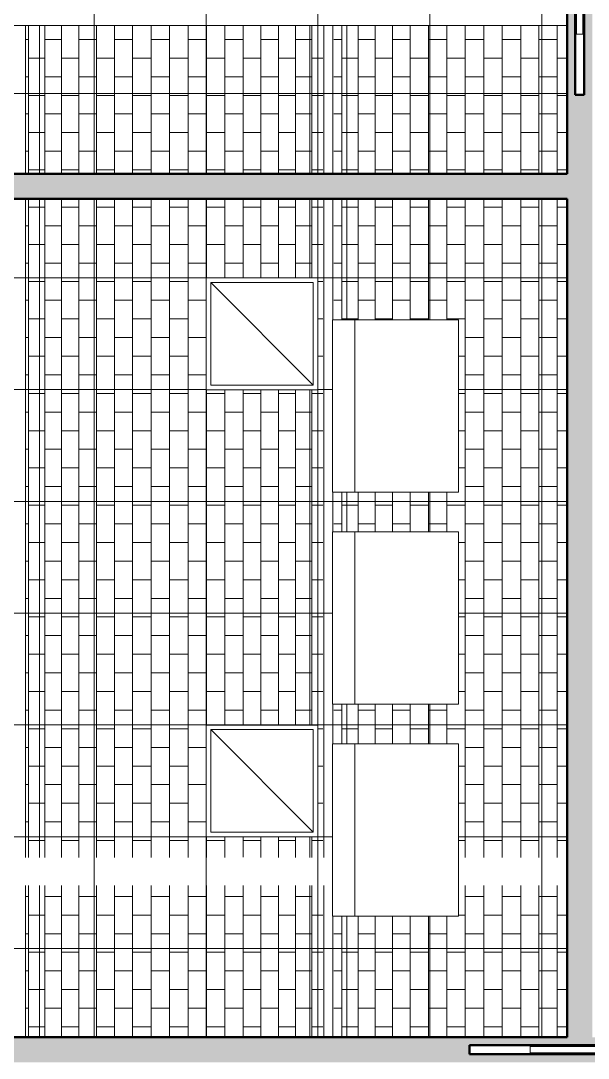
# Model space of a CAD drawing. Header units: inches. Extents: x -956 to 966, y -1111 to 895.
# Drawn here: x 432.1 to 553.9, y 42.9 to 265.6 of the extents above; entities that cross this region are included whole.
import ezdxf

# ---------------------------------------------------------------- set-up
doc = ezdxf.new("R2010")
doc.units = ezdxf.units.IN
doc.header["$MEASUREMENT"] = 0
for name, color, linetype, lineweight in [('A-CLNG', 13, 'Continuous', 13), ('A-CLNG-PATT', 13, 'Continuous', 13), ('A-DOOR', 31, 'Continuous', 13), ('A-DOOR-FRAM', 31, 'Continuous', 20), ('A-WALL-PATT', 111, 'Continuous', 13), ('E-LITE-EQPM', 33, 'Continuous', 9), ('I-WALL', 2, 'Continuous', 13), ('Q-SPCQ', 91, 'Continuous', 13)]:
    doc.layers.add(name, color=color, linetype=linetype, lineweight=lineweight)

# ---------------------------------------------------------------- blocks, each defined once
blk = doc.blocks.new('Single-Pocket - 36_ x96_-4614897-7TH FLOOR TELECOM OVERHEAD ROUTING PLAN')
at = {"layer": 'A-DOOR', "color": 53, "lineweight": 20}
for p, q in [((-42, 0.69), (-42, -0.69)), ((-6, 0.69), (-42, 0.69)), ((-6, -0.69), (-6, 0.69)), ((-42, -0.69), (-6, -0.69))]:
    blk.add_line(p, q, dxfattribs=at)
at = {"layer": 'A-DOOR-FRAM', "color": 53}
for p, q in [((-18.04, 0.96), (-18.04, 2.69)), ((-18.04, 2.69), (-17.25, 2.69)), ((-17.25, 2.69), (-17.25, 0.96)), ((18, -2.69), (18, 2.69)), ((18, 2.69), (18.75, 2.69)), ((18.75, 2.69), (18.75, -2.69)), ((-17.25, 0.96), (-18.04, 0.96)), ((-18, -2.69), (-18, -0.96)), ((-18, -0.96), (-17.25, -0.96)), ((-17.25, -0.96), (-17.25, -2.69)), ((-17.25, -2.69), (-18, -2.69)), ((18.75, -2.69), (18, -2.69))]:
    blk.add_line(p, q, dxfattribs=at)
blk = doc.blocks.new('Single-Pocket - 40_ x 96_-4614891-7TH FLOOR TELECOM OVERHEAD ROUTING PLAN')
at = {"layer": 'A-DOOR', "color": 53, "lineweight": 20}
for p, q in [((-48, 0.69), (-48, -0.69)), ((-8, 0.69), (-48, 0.69)), ((-8, -0.69), (-8, 0.69)), ((-48, -0.69), (-8, -0.69))]:
    blk.add_line(p, q, dxfattribs=at)
at = {"layer": 'A-DOOR-FRAM', "color": 53}
for p, q in [((-20.04, 0.96), (-20.04, 2.69)), ((-20.04, 2.69), (-19.25, 2.69)), ((-19.25, 2.69), (-19.25, 0.96)), ((20, -2.69), (20, 2.69)), ((20, 2.69), (20.75, 2.69)), ((20.75, 2.69), (20.75, -2.69)), ((-19.25, 0.96), (-20.04, 0.96)), ((-20, -2.69), (-20, -0.96)), ((-20, -0.96), (-19.25, -0.96)), ((-19.25, -0.96), (-19.25, -2.69)), ((-19.25, -2.69), (-20, -2.69)), ((20.75, -2.69), (20, -2.69))]:
    blk.add_line(p, q, dxfattribs=at)
blk = doc.blocks.new('Troffer Light - Prismatic - 2_x2__4 Lamp_ - 120V-4726274-7TH FLOOR TELECOM OVERHEAD ROUTING PLAN')
at = {"layer": 'E-LITE-EQPM', "color": 10}
for p, q in [((-12.74, -14.34), (-12.74, 9.66)), ((-12.74, 9.66), (11.26, 9.66)), ((11.26, 9.66), (11.26, -14.34)), ((11.26, -14.34), (-12.74, -14.34))]:
    blk.add_line(p, q, dxfattribs=at)
at = {"layer": 'E-LITE-EQPM', "color": 9}
for p, q in [((-12.74, -14.34), (-12.74, 9.66)), ((-12.74, 9.66), (11.26, 9.66)), ((11.26, 9.66), (11.26, -14.34)), ((10.26, 8.66), (-11.74, 8.66)), ((-11.74, 8.66), (-11.74, -13.34)), ((-11.74, 8.66), (10.26, -13.34)), ((-11.74, -13.34), (-11.74, 8.66)), ((-11.74, 8.66), (10.26, 8.66)), ((10.26, -13.34), (10.26, 8.66)), ((10.26, 8.66), (10.26, -13.34)), ((-11.74, -13.34), (10.26, -13.34)), ((10.26, -13.34), (-11.74, -13.34)), ((11.26, -14.34), (-12.74, -14.34))]:
    blk.add_line(p, q, dxfattribs=at)
blk = doc.blocks.new('FP_1_71-7TH FLOOR TELECOM OVERHEAD ROUTING PLAN')
at = {"layer": 'A-CLNG-PATT', "color": 50}
for p, q in [((445.8, 232.76), (445.8, 264.63)), ((449.28, 232.76), (449.28, 264.63)), ((452.88, 232.76), (452.88, 264.63)), ((456.58, 232.76), (456.58, 264.63)), ((460.37, 232.76), (460.37, 264.63)), ((464.23, 232.76), (464.23, 264.63)), ((468.15, 232.76), (468.15, 264.63)), ((472.1, 232.76), (472.1, 264.63)), ((476.07, 232.76), (476.07, 264.63)), ((480.05, 232.76), (480.05, 264.63)), ((484.02, 232.76), (484.02, 264.63)), ((487.96, 232.76), (487.96, 264.63)), ((491.85, 232.76), (491.85, 264.63)), ((495.68, 232.76), (495.68, 264.63)), ((499.43, 232.76), (499.43, 264.63)), ((503.09, 232.76), (503.09, 264.63)), ((506.64, 232.76), (506.64, 264.63)), ((445.3, 261.61), (445.8, 261.61)), ((449.28, 261.61), (452.88, 261.61)), ((456.58, 261.61), (460.37, 261.61)), ((464.23, 261.61), (468.15, 261.61)), ((472.1, 261.61), (476.07, 261.61)), ((480.05, 261.61), (484.02, 261.61)), ((487.96, 261.61), (491.85, 261.61)), ((495.68, 261.61), (499.43, 261.61)), ((503.09, 261.61), (506.15, 261.61)), ((506.15, 261.61), (506.64, 261.61)), ((445.8, 257.61), (448.15, 257.61)), ((448.15, 257.61), (449.28, 257.61)), ((452.88, 257.61), (456.58, 257.61)), ((460.37, 257.61), (464.23, 257.61)), ((468.15, 257.61), (472.1, 257.61)), ((476.07, 257.61), (480.05, 257.61)), ((484.02, 257.61), (487.96, 257.61)), ((491.85, 257.61), (495.68, 257.61)), ((499.43, 257.61), (503.09, 257.61)), ((506.64, 257.61), (508.99, 257.61)), ((445.3, 253.61), (445.8, 253.61)), ((449.28, 253.61), (452.88, 253.61)), ((456.58, 253.61), (460.37, 253.61)), ((464.23, 253.61), (468.15, 253.61)), ((472.1, 253.61), (476.07, 253.61)), ((480.05, 253.61), (484.02, 253.61)), ((487.96, 253.61), (491.85, 253.61)), ((495.68, 253.61), (499.43, 253.61)), ((503.09, 253.61), (506.15, 253.61)), ((506.15, 253.61), (506.64, 253.61)), ((445.8, 249.61), (448.15, 249.61)), ((448.15, 249.61), (449.28, 249.61)), ((452.88, 249.61), (456.58, 249.61)), ((460.37, 249.61), (464.23, 249.61)), ((468.15, 249.61), (472.1, 249.61)), ((476.07, 249.61), (480.05, 249.61)), ((484.02, 249.61), (487.96, 249.61)), ((491.85, 249.61), (495.68, 249.61)), ((499.43, 249.61), (503.09, 249.61)), ((506.64, 249.61), (508.99, 249.61)), ((445.3, 245.61), (445.8, 245.61)), ((449.28, 245.61), (452.88, 245.61)), ((456.58, 245.61), (460.37, 245.61)), ((464.23, 245.61), (468.15, 245.61)), ((472.1, 245.61), (476.07, 245.61)), ((480.05, 245.61), (484.02, 245.61)), ((487.96, 245.61), (491.85, 245.61)), ((495.68, 245.61), (499.43, 245.61)), ((503.09, 245.61), (506.15, 245.61)), ((506.15, 245.61), (506.64, 245.61)), ((445.8, 241.61), (448.15, 241.61)), ((448.15, 241.61), (449.28, 241.61)), ((452.88, 241.61), (456.58, 241.61)), ((460.37, 241.61), (464.23, 241.61)), ((468.15, 241.61), (472.1, 241.61)), ((476.07, 241.61), (480.05, 241.61)), ((484.02, 241.61), (487.96, 241.61)), ((491.85, 241.61), (495.68, 241.61)), ((499.43, 241.61), (503.09, 241.61)), ((506.64, 241.61), (508.99, 241.61)), ((445.3, 237.61), (445.8, 237.61)), ((449.28, 237.61), (452.88, 237.61)), ((456.58, 237.61), (460.37, 237.61)), ((464.23, 237.61), (468.15, 237.61)), ((472.1, 237.61), (476.07, 237.61)), ((480.05, 237.61), (484.02, 237.61)), ((487.96, 237.61), (491.85, 237.61)), ((495.68, 237.61), (499.43, 237.61)), ((503.09, 237.61), (506.15, 237.61)), ((506.15, 237.61), (506.64, 237.61)), ((445.8, 233.61), (448.15, 233.61)), ((448.15, 233.61), (449.28, 233.61)), ((452.88, 233.61), (456.58, 233.61)), ((460.37, 233.61), (464.23, 233.61)), ((468.15, 233.61), (472.1, 233.61)), ((476.07, 233.61), (480.05, 233.61)), ((484.02, 233.61), (487.96, 233.61)), ((491.85, 233.61), (495.68, 233.61)), ((499.43, 233.61), (503.09, 233.61)), ((506.64, 233.61), (508.99, 233.61)), ((445.8, 85.99), (445.8, 227.38)), ((449.28, 85.99), (449.28, 227.38)), ((452.88, 85.99), (452.88, 227.38)), ((456.58, 85.99), (456.58, 227.38)), ((460.37, 85.99), (460.37, 227.38)), ((464.23, 85.99), (464.23, 227.38)), ((468.15, 85.99), (468.15, 227.38)), ((472.1, 85.99), (472.1, 227.38)), ((476.07, 85.99), (476.07, 227.38)), ((480.05, 85.99), (480.05, 227.38)), ((484.02, 210.44), (484.02, 227.38)), ((487.96, 210.42), (487.96, 227.38)), ((491.85, 210.42), (491.85, 227.38)), ((495.68, 210.42), (495.68, 227.38)), ((499.43, 210.42), (499.43, 227.38)), ((503.09, 210.42), (503.09, 227.38)), ((506.64, 210.42), (506.64, 227.38)), ((445.8, 225.61), (448.15, 225.61)), ((448.15, 225.61), (449.28, 225.61)), ((452.88, 225.61), (456.58, 225.61)), ((460.37, 225.61), (464.23, 225.61)), ((468.15, 225.61), (472.1, 225.61)), ((476.07, 225.61), (480.05, 225.61)), ((484.02, 225.61), (487.96, 225.61)), ((491.85, 225.61), (495.68, 225.61)), ((499.43, 225.61), (503.09, 225.61)), ((506.64, 225.61), (508.99, 225.61)), ((445.3, 221.61), (445.8, 221.61)), ((449.28, 221.61), (452.88, 221.61)), ((456.58, 221.61), (460.37, 221.61)), ((464.23, 221.61), (468.15, 221.61)), ((472.1, 221.61), (476.07, 221.61)), ((480.05, 221.61), (484.02, 221.61)), ((487.96, 221.61), (491.85, 221.61)), ((495.68, 221.61), (499.43, 221.61)), ((503.09, 221.61), (506.15, 221.61)), ((506.15, 221.61), (506.64, 221.61)), ((445.8, 217.61), (448.15, 217.61)), ((448.15, 217.61), (449.28, 217.61)), ((452.88, 217.61), (456.58, 217.61)), ((460.37, 217.61), (464.23, 217.61)), ((468.15, 217.61), (472.1, 217.61)), ((476.07, 217.61), (480.05, 217.61)), ((484.02, 217.61), (487.96, 217.61)), ((491.85, 217.61), (495.68, 217.61)), ((499.43, 217.61), (503.09, 217.61)), ((506.64, 217.61), (508.99, 217.61)), ((445.3, 213.61), (445.8, 213.61)), ((449.28, 213.61), (452.88, 213.61)), ((456.58, 213.61), (460.37, 213.61)), ((464.23, 213.61), (468.15, 213.61)), ((472.1, 213.61), (476.07, 213.61)), ((480.05, 213.61), (484.02, 213.61)), ((487.96, 213.61), (491.85, 213.61)), ((495.68, 213.61), (499.43, 213.61)), ((503.09, 213.61), (506.15, 213.61)), ((506.15, 213.61), (506.64, 213.61)), ((445.8, 209.61), (448.15, 209.61)), ((448.15, 209.61), (449.28, 209.61)), ((452.88, 209.61), (456.58, 209.61)), ((460.37, 209.61), (464.23, 209.61)), ((468.15, 209.61), (472.1, 209.61)), ((476.07, 209.61), (480.05, 209.61)), ((507.91, 209.61), (508.99, 209.61)), ((445.3, 205.61), (445.8, 205.61)), ((449.28, 205.61), (452.88, 205.61)), ((456.58, 205.61), (460.37, 205.61)), ((464.23, 205.61), (468.15, 205.61)), ((472.1, 205.61), (476.07, 205.61)), ((480.05, 205.61), (483.91, 205.61)), ((445.8, 201.61), (448.15, 201.61)), ((448.15, 201.61), (449.28, 201.61)), ((452.88, 201.61), (456.58, 201.61)), ((460.37, 201.61), (464.23, 201.61)), ((468.15, 201.61), (472.1, 201.61)), ((476.07, 201.61), (480.05, 201.61)), ((507.91, 201.61), (508.99, 201.61)), ((445.3, 197.61), (445.8, 197.61)), ((449.28, 197.61), (452.88, 197.61)), ((456.58, 197.61), (460.37, 197.61)), ((464.23, 197.61), (468.15, 197.61)), ((472.1, 197.61), (476.07, 197.61)), ((480.05, 197.61), (483.91, 197.61)), ((445.8, 193.61), (448.15, 193.61)), ((448.15, 193.61), (449.28, 193.61)), ((452.88, 193.61), (456.58, 193.61)), ((460.37, 193.61), (464.23, 193.61)), ((468.15, 193.61), (472.1, 193.61)), ((476.07, 193.61), (480.05, 193.61)), ((507.91, 193.61), (508.99, 193.61)), ((445.3, 189.61), (445.8, 189.61)), ((449.28, 189.61), (452.88, 189.61)), ((456.58, 189.61), (460.37, 189.61)), ((464.23, 189.61), (468.15, 189.61)), ((472.1, 189.61), (476.07, 189.61)), ((480.05, 189.61), (483.91, 189.61)), ((445.8, 185.61), (448.15, 185.61)), ((448.15, 185.61), (449.28, 185.61)), ((452.88, 185.61), (456.58, 185.61)), ((460.37, 185.61), (464.23, 185.61)), ((468.15, 185.61), (472.1, 185.61)), ((476.07, 185.61), (480.05, 185.61)), ((484.02, 114.42), (484.02, 186.42)), ((484.02, 185.61), (487.96, 185.61)), ((487.96, 114.42), (487.96, 186.42)), ((491.85, 114.42), (491.85, 186.42)), ((491.85, 185.61), (495.68, 185.61)), ((495.68, 114.42), (495.68, 186.42)), ((499.43, 114.42), (499.43, 186.42)), ((499.43, 185.61), (503.09, 185.61)), ((503.09, 114.42), (503.09, 186.42)), ((506.64, 114.42), (506.64, 186.42)), ((506.64, 185.61), (508.99, 185.61)), ((445.3, 181.61), (445.8, 181.61)), ((449.28, 181.61), (452.88, 181.61)), ((456.58, 181.61), (460.37, 181.61)), ((464.23, 181.61), (468.15, 181.61)), ((472.1, 181.61), (476.07, 181.61)), ((480.05, 181.61), (484.02, 181.61)), ((487.96, 181.61), (491.85, 181.61)), ((495.68, 181.61), (499.43, 181.61)), ((503.09, 181.61), (506.15, 181.61)), ((506.15, 181.61), (506.64, 181.61)), ((445.8, 177.61), (448.15, 177.61)), ((448.15, 177.61), (449.28, 177.61)), ((452.88, 177.61), (456.58, 177.61)), ((460.37, 177.61), (464.23, 177.61)), ((468.15, 177.61), (472.1, 177.61)), ((476.07, 177.61), (480.05, 177.61)), ((484.02, 177.61), (487.96, 177.61)), ((491.85, 177.61), (495.68, 177.61)), ((499.43, 177.61), (503.09, 177.61)), ((506.64, 177.61), (508.99, 177.61)), ((445.3, 173.61), (445.8, 173.61)), ((449.28, 173.61), (452.88, 173.61)), ((456.58, 173.61), (460.37, 173.61)), ((464.23, 173.61), (468.15, 173.61)), ((472.1, 173.61), (476.07, 173.61)), ((480.05, 173.61), (484.02, 173.61)), ((487.96, 173.61), (491.85, 173.61)), ((495.68, 173.61), (499.43, 173.61)), ((503.09, 173.61), (506.15, 173.61)), ((506.15, 173.61), (506.64, 173.61)), ((445.8, 169.61), (448.15, 169.61)), ((448.15, 169.61), (449.28, 169.61)), ((452.88, 169.61), (456.58, 169.61)), ((460.37, 169.61), (464.23, 169.61)), ((468.15, 169.61), (472.1, 169.61)), ((476.07, 169.61), (480.05, 169.61)), ((484.02, 169.61), (487.96, 169.61)), ((491.85, 169.61), (495.68, 169.61)), ((499.43, 169.61), (503.09, 169.61)), ((506.64, 169.61), (508.99, 169.61)), ((445.3, 165.61), (445.8, 165.61)), ((449.28, 165.61), (452.88, 165.61)), ((456.58, 165.61), (460.37, 165.61)), ((464.23, 165.61), (468.15, 165.61)), ((472.1, 165.61), (476.07, 165.61)), ((480.05, 165.61), (484.02, 165.61)), ((487.96, 165.61), (491.85, 165.61)), ((495.68, 165.61), (499.43, 165.61)), ((503.09, 165.61), (506.15, 165.61)), ((506.15, 165.61), (506.64, 165.61)), ((445.8, 161.61), (448.15, 161.61)), ((448.15, 161.61), (449.28, 161.61)), ((452.88, 161.61), (456.58, 161.61)), ((460.37, 161.61), (464.23, 161.61)), ((468.15, 161.61), (472.1, 161.61)), ((476.07, 161.61), (480.05, 161.61)), ((484.02, 161.61), (487.96, 161.61)), ((491.85, 161.61), (495.68, 161.61)), ((499.43, 161.61), (503.09, 161.61)), ((506.64, 161.61), (508.99, 161.61)), ((445.3, 157.61), (445.8, 157.61)), ((449.28, 157.61), (452.88, 157.61)), ((456.58, 157.61), (460.37, 157.61)), ((464.23, 157.61), (468.15, 157.61)), ((472.1, 157.61), (476.07, 157.61)), ((480.05, 157.61), (484.02, 157.61)), ((487.96, 157.61), (491.85, 157.61)), ((495.68, 157.61), (499.43, 157.61)), ((503.09, 157.61), (506.15, 157.61)), ((506.15, 157.61), (506.64, 157.61)), ((445.8, 153.61), (448.15, 153.61)), ((448.15, 153.61), (449.28, 153.61)), ((452.88, 153.61), (456.58, 153.61)), ((460.37, 153.61), (464.23, 153.61)), ((468.15, 153.61), (472.1, 153.61)), ((476.07, 153.61), (480.05, 153.61)), ((484.02, 153.61), (487.96, 153.61)), ((491.85, 153.61), (495.68, 153.61)), ((499.43, 153.61), (503.09, 153.61)), ((506.64, 153.61), (508.99, 153.61)), ((445.3, 149.61), (445.8, 149.61)), ((449.28, 149.61), (452.88, 149.61)), ((456.58, 149.61), (460.37, 149.61)), ((464.23, 149.61), (468.15, 149.61)), ((472.1, 149.61), (476.07, 149.61)), ((480.05, 149.61), (484.02, 149.61)), ((487.96, 149.61), (491.85, 149.61)), ((495.68, 149.61), (499.43, 149.61)), ((503.09, 149.61), (506.15, 149.61)), ((506.15, 149.61), (506.64, 149.61)), ((445.8, 145.61), (448.15, 145.61)), ((448.15, 145.61), (449.28, 145.61)), ((452.88, 145.61), (456.58, 145.61)), ((460.37, 145.61), (464.23, 145.61)), ((468.15, 145.61), (472.1, 145.61)), ((476.07, 145.61), (480.05, 145.61)), ((484.02, 145.61), (487.96, 145.61)), ((491.85, 145.61), (495.68, 145.61)), ((499.43, 145.61), (503.09, 145.61)), ((506.64, 145.61), (508.99, 145.61)), ((445.3, 141.61), (445.8, 141.61)), ((449.28, 141.61), (452.88, 141.61)), ((456.58, 141.61), (460.37, 141.61)), ((464.23, 141.61), (468.15, 141.61)), ((472.1, 141.61), (476.07, 141.61)), ((480.05, 141.61), (484.02, 141.61)), ((487.96, 141.61), (491.85, 141.61)), ((495.68, 141.61), (499.43, 141.61)), ((503.09, 141.61), (506.15, 141.61)), ((506.15, 141.61), (506.64, 141.61)), ((445.8, 137.61), (448.15, 137.61)), ((448.15, 137.61), (449.28, 137.61)), ((452.88, 137.61), (456.58, 137.61)), ((460.37, 137.61), (464.23, 137.61)), ((468.15, 137.61), (472.1, 137.61)), ((476.07, 137.61), (480.05, 137.61)), ((484.02, 137.61), (487.96, 137.61)), ((491.85, 137.61), (495.68, 137.61)), ((499.43, 137.61), (503.09, 137.61)), ((506.64, 137.61), (508.99, 137.61)), ((445.3, 133.61), (445.8, 133.61)), ((449.28, 133.61), (452.88, 133.61)), ((456.58, 133.61), (460.37, 133.61)), ((464.23, 133.61), (468.15, 133.61)), ((472.1, 133.61), (476.07, 133.61)), ((480.05, 133.61), (484.02, 133.61)), ((487.96, 133.61), (491.85, 133.61)), ((495.68, 133.61), (499.43, 133.61)), ((503.09, 133.61), (506.15, 133.61)), ((506.15, 133.61), (506.64, 133.61)), ((445.8, 129.61), (448.15, 129.61)), ((448.15, 129.61), (449.28, 129.61)), ((452.88, 129.61), (456.58, 129.61)), ((460.37, 129.61), (464.23, 129.61)), ((468.15, 129.61), (472.1, 129.61)), ((476.07, 129.61), (480.05, 129.61)), ((484.02, 129.61), (487.96, 129.61)), ((491.85, 129.61), (495.68, 129.61)), ((499.43, 129.61), (503.09, 129.61)), ((506.64, 129.61), (508.99, 129.61)), ((445.3, 125.61), (445.8, 125.61)), ((449.28, 125.61), (452.88, 125.61)), ((456.58, 125.61), (460.37, 125.61)), ((464.23, 125.61), (468.15, 125.61)), ((472.1, 125.61), (476.07, 125.61)), ((480.05, 125.61), (484.02, 125.61)), ((487.96, 125.61), (491.85, 125.61)), ((495.68, 125.61), (499.43, 125.61)), ((503.09, 125.61), (506.15, 125.61)), ((506.15, 125.61), (506.64, 125.61)), ((445.8, 121.61), (448.15, 121.61)), ((448.15, 121.61), (449.28, 121.61)), ((452.88, 121.61), (456.58, 121.61)), ((460.37, 121.61), (464.23, 121.61)), ((468.15, 121.61), (472.1, 121.61)), ((476.07, 121.61), (480.05, 121.61)), ((484.02, 121.61), (487.96, 121.61)), ((491.85, 121.61), (495.68, 121.61)), ((499.43, 121.61), (503.09, 121.61)), ((506.64, 121.61), (508.99, 121.61)), ((445.3, 117.61), (445.8, 117.61)), ((449.28, 117.61), (452.88, 117.61)), ((456.58, 117.61), (460.37, 117.61)), ((464.23, 117.61), (468.15, 117.61)), ((472.1, 117.61), (476.07, 117.61)), ((480.05, 117.61), (484.02, 117.61)), ((487.96, 117.61), (491.85, 117.61)), ((495.68, 117.61), (499.43, 117.61)), ((503.09, 117.61), (506.15, 117.61)), ((506.15, 117.61), (506.64, 117.61)), ((445.8, 113.61), (448.15, 113.61)), ((448.15, 113.61), (449.28, 113.61)), ((452.88, 113.61), (456.58, 113.61)), ((460.37, 113.61), (464.23, 113.61)), ((468.15, 113.61), (472.1, 113.61)), ((476.07, 113.61), (480.05, 113.61)), ((507.91, 113.61), (508.99, 113.61)), ((445.3, 109.61), (445.8, 109.61)), ((449.28, 109.61), (452.88, 109.61)), ((456.58, 109.61), (460.37, 109.61)), ((464.23, 109.61), (468.15, 109.61)), ((472.1, 109.61), (476.07, 109.61)), ((480.05, 109.61), (483.91, 109.61)), ((445.8, 105.61), (448.15, 105.61)), ((448.15, 105.61), (449.28, 105.61)), ((452.88, 105.61), (456.58, 105.61)), ((460.37, 105.61), (464.23, 105.61)), ((468.15, 105.61), (472.1, 105.61)), ((476.07, 105.61), (480.05, 105.61)), ((507.91, 105.61), (508.99, 105.61)), ((445.3, 101.61), (445.8, 101.61)), ((449.28, 101.61), (452.88, 101.61)), ((456.58, 101.61), (460.37, 101.61)), ((464.23, 101.61), (468.15, 101.61)), ((472.1, 101.61), (476.07, 101.61)), ((480.05, 101.61), (483.91, 101.61)), ((445.8, 97.61), (448.15, 97.61)), ((448.15, 97.61), (449.28, 97.61)), ((452.88, 97.61), (456.58, 97.61)), ((460.37, 97.61), (464.23, 97.61)), ((468.15, 97.61), (472.1, 97.61)), ((476.07, 97.61), (480.05, 97.61)), ((507.91, 97.61), (508.99, 97.61)), ((445.3, 93.61), (445.8, 93.61)), ((449.28, 93.61), (452.88, 93.61)), ((456.58, 93.61), (460.37, 93.61)), ((464.23, 93.61), (468.15, 93.61)), ((472.1, 93.61), (476.07, 93.61)), ((480.05, 93.61), (483.91, 93.61)), ((445.8, 89.61), (448.15, 89.61)), ((448.15, 89.61), (449.28, 89.61)), ((452.88, 89.61), (456.58, 89.61)), ((460.37, 89.61), (464.23, 89.61)), ((468.15, 89.61), (472.1, 89.61)), ((476.07, 89.61), (480.05, 89.61)), ((484.02, 85.99), (484.02, 90.42)), ((484.02, 89.61), (487.96, 89.61)), ((487.96, 85.99), (487.96, 90.42)), ((491.85, 86.01), (491.85, 90.42)), ((491.85, 89.61), (495.68, 89.61)), ((495.68, 85.99), (495.68, 90.42)), ((499.43, 85.99), (499.43, 90.42)), ((499.43, 89.61), (503.09, 89.61)), ((503.09, 85.99), (503.09, 90.42)), ((506.64, 85.99), (506.64, 90.42)), ((506.64, 89.61), (508.99, 89.61)), ((445.8, 47.38), (445.8, 79.99)), ((449.28, 47.38), (449.28, 79.99)), ((452.88, 47.38), (452.88, 79.99)), ((456.58, 47.38), (456.58, 79.99)), ((460.37, 47.38), (460.37, 79.99)), ((464.23, 47.38), (464.23, 79.99)), ((468.15, 74.26), (468.15, 79.99)), ((472.1, 47.38), (472.1, 79.99)), ((476.07, 47.38), (476.07, 79.99)), ((480.05, 47.38), (480.05, 79.99)), ((484.02, 47.38), (484.02, 79.99)), ((487.96, 47.38), (487.96, 79.99)), ((491.85, 47.38), (491.85, 79.99)), ((495.68, 47.38), (495.68, 79.99)), ((499.43, 47.38), (499.43, 79.99)), ((503.09, 47.38), (503.09, 79.99)), ((506.64, 47.38), (506.64, 79.99)), ((445.3, 77.61), (445.8, 77.61)), ((449.28, 77.61), (452.88, 77.61)), ((456.58, 77.61), (460.37, 77.61)), ((464.23, 77.61), (468.15, 77.61)), ((472.1, 77.61), (476.07, 77.61)), ((480.05, 77.61), (484.02, 77.61)), ((487.96, 77.61), (491.85, 77.61)), ((495.68, 77.61), (499.43, 77.61)), ((503.09, 77.61), (506.15, 77.61)), ((506.15, 77.61), (506.64, 77.61)), ((445.8, 73.61), (448.15, 73.61)), ((448.15, 73.61), (449.28, 73.61)), ((452.88, 73.61), (456.58, 73.61)), ((460.37, 73.61), (464.23, 73.61)), ((468.15, 47.38), (468.15, 74.23)), ((468.15, 73.61), (472.1, 73.61)), ((476.07, 73.61), (480.05, 73.61)), ((484.02, 73.61), (487.96, 73.61)), ((491.85, 73.61), (495.68, 73.61)), ((499.43, 73.61), (503.09, 73.61)), ((506.64, 73.61), (508.99, 73.61)), ((445.3, 69.61), (445.8, 69.61)), ((449.28, 69.61), (452.88, 69.61)), ((456.58, 69.61), (460.37, 69.61)), ((464.23, 69.61), (468.15, 69.61)), ((472.1, 69.61), (476.07, 69.61)), ((480.05, 69.61), (484.02, 69.61)), ((487.96, 69.61), (491.85, 69.61)), ((495.68, 69.61), (499.43, 69.61)), ((503.09, 69.61), (506.15, 69.61)), ((506.15, 69.61), (506.64, 69.61)), ((445.8, 65.61), (448.15, 65.61)), ((448.15, 65.61), (449.28, 65.61)), ((452.88, 65.61), (456.58, 65.61)), ((460.37, 65.61), (464.23, 65.61)), ((468.15, 65.61), (472.1, 65.61)), ((476.07, 65.61), (480.05, 65.61)), ((484.02, 65.61), (487.96, 65.61)), ((491.85, 65.61), (495.68, 65.61)), ((499.43, 65.61), (503.09, 65.61)), ((506.64, 65.61), (508.99, 65.61)), ((445.3, 61.61), (445.8, 61.61)), ((449.28, 61.61), (452.88, 61.61)), ((456.58, 61.61), (460.37, 61.61)), ((464.23, 61.61), (468.15, 61.61)), ((472.1, 61.61), (476.07, 61.61)), ((480.05, 61.61), (484.02, 61.61)), ((487.96, 61.61), (491.85, 61.61)), ((495.68, 61.61), (499.43, 61.61)), ((503.09, 61.61), (506.15, 61.61)), ((506.15, 61.61), (506.64, 61.61)), ((445.8, 57.61), (448.15, 57.61)), ((448.15, 57.61), (449.28, 57.61)), ((452.88, 57.61), (456.58, 57.61)), ((460.37, 57.61), (464.23, 57.61)), ((468.15, 57.61), (472.1, 57.61)), ((476.07, 57.61), (480.05, 57.61)), ((484.02, 57.61), (487.96, 57.61)), ((491.85, 57.61), (495.68, 57.61)), ((499.43, 57.61), (503.09, 57.61)), ((506.64, 57.61), (508.99, 57.61)), ((445.3, 53.61), (445.8, 53.61)), ((449.28, 53.61), (452.88, 53.61)), ((456.58, 53.61), (460.37, 53.61)), ((464.23, 53.61), (468.15, 53.61)), ((472.1, 53.61), (476.07, 53.61)), ((480.05, 53.61), (484.02, 53.61)), ((487.96, 53.61), (491.85, 53.61)), ((495.68, 53.61), (499.43, 53.61)), ((503.09, 53.61), (506.15, 53.61)), ((506.15, 53.61), (506.64, 53.61)), ((445.8, 49.61), (448.15, 49.61)), ((448.15, 49.61), (449.28, 49.61)), ((452.88, 49.61), (456.58, 49.61)), ((460.37, 49.61), (464.23, 49.61)), ((468.15, 49.61), (472.1, 49.61)), ((476.07, 49.61), (480.05, 49.61)), ((484.02, 49.61), (487.96, 49.61)), ((491.85, 49.61), (495.68, 49.61)), ((499.43, 49.61), (503.09, 49.61)), ((506.64, 49.61), (508.99, 49.61))]:
    blk.add_line(p, q, dxfattribs=at)
blk = doc.blocks.new('FP_1_72-7TH FLOOR TELECOM OVERHEAD ROUTING PLAN')
at = {"layer": 'A-CLNG-PATT', "color": 50}
for p, q in [((513.02, 232.76), (513.02, 264.63)), ((516.55, 232.76), (516.55, 264.63)), ((520.19, 232.76), (520.19, 264.63)), ((523.92, 232.76), (523.92, 264.63)), ((527.74, 232.76), (527.74, 264.63)), ((531.62, 232.76), (531.62, 264.63)), ((535.55, 232.76), (535.55, 264.63)), ((539.52, 232.76), (539.52, 264.63)), ((543.49, 232.76), (543.49, 264.63)), ((547.47, 232.76), (547.47, 264.63)), ((551.43, 232.76), (551.43, 264.63)), ((555.35, 232.76), (555.35, 264.63)), ((559.23, 232.76), (559.23, 264.63)), ((511.3, 261.61), (513.02, 261.61)), ((516.55, 261.61), (520.19, 261.61)), ((523.92, 261.61), (527.74, 261.61)), ((531.62, 261.61), (535.55, 261.61)), ((539.52, 261.61), (543.49, 261.61)), ((547.47, 261.61), (551.43, 261.61)), ((555.35, 261.61), (559.23, 261.61)), ((513.02, 257.61), (514.15, 257.61)), ((514.15, 257.61), (516.55, 257.61)), ((520.19, 257.61), (523.92, 257.61)), ((527.74, 257.61), (531.62, 257.61)), ((535.55, 257.61), (539.52, 257.61)), ((543.49, 257.61), (547.47, 257.61)), ((551.43, 257.61), (555.35, 257.61)), ((559.23, 257.61), (561.41, 257.61)), ((511.3, 253.61), (513.02, 253.61)), ((516.55, 253.61), (520.19, 253.61)), ((523.92, 253.61), (527.74, 253.61)), ((531.62, 253.61), (535.55, 253.61)), ((539.52, 253.61), (543.49, 253.61)), ((547.47, 253.61), (551.43, 253.61)), ((555.35, 253.61), (559.23, 253.61)), ((513.02, 249.61), (514.15, 249.61)), ((514.15, 249.61), (516.55, 249.61)), ((520.19, 249.61), (523.92, 249.61)), ((527.74, 249.61), (531.62, 249.61)), ((535.55, 249.61), (539.52, 249.61)), ((543.49, 249.61), (547.47, 249.61)), ((551.43, 249.61), (555.35, 249.61)), ((559.23, 249.61), (561.41, 249.61)), ((511.3, 245.61), (513.02, 245.61)), ((516.55, 245.61), (520.19, 245.61)), ((523.92, 245.61), (527.74, 245.61)), ((531.62, 245.61), (535.55, 245.61)), ((539.52, 245.61), (543.49, 245.61)), ((547.47, 245.61), (551.43, 245.61)), ((555.35, 245.61), (559.23, 245.61)), ((513.02, 241.61), (514.15, 241.61)), ((514.15, 241.61), (516.55, 241.61)), ((520.19, 241.61), (523.92, 241.61)), ((527.74, 241.61), (531.62, 241.61)), ((535.55, 241.61), (539.52, 241.61)), ((543.49, 241.61), (547.47, 241.61)), ((551.43, 241.61), (555.35, 241.61)), ((559.23, 241.61), (561.41, 241.61)), ((511.3, 237.61), (513.02, 237.61)), ((516.55, 237.61), (520.19, 237.61)), ((523.92, 237.61), (527.74, 237.61)), ((531.62, 237.61), (535.55, 237.61)), ((539.52, 237.61), (543.49, 237.61)), ((547.47, 237.61), (551.43, 237.61)), ((555.35, 237.61), (559.21, 237.61)), ((513.02, 233.61), (514.15, 233.61)), ((514.15, 233.61), (516.55, 233.61)), ((520.19, 233.61), (523.92, 233.61)), ((527.74, 233.61), (531.62, 233.61)), ((535.55, 233.61), (539.52, 233.61)), ((543.49, 233.61), (547.47, 233.61)), ((551.43, 233.61), (555.35, 233.61)), ((559.23, 233.61), (561.23, 233.61)), ((561.25, 233.61), (561.41, 233.61)), ((513.02, 201.38), (513.02, 227.38)), ((516.55, 201.38), (516.55, 227.38)), ((520.19, 201.38), (520.19, 227.38)), ((523.92, 201.38), (523.92, 227.38)), ((527.74, 201.38), (527.74, 227.38)), ((531.62, 201.38), (531.62, 227.38)), ((535.55, 201.38), (535.55, 227.38)), ((539.52, 85.99), (539.52, 227.38)), ((543.49, 85.99), (543.49, 227.38)), ((547.47, 85.99), (547.47, 227.38)), ((551.43, 85.99), (551.43, 227.38)), ((555.35, 85.99), (555.35, 227.38)), ((559.23, 85.99), (559.23, 227.38)), ((513.02, 225.61), (514.15, 225.61)), ((514.15, 225.61), (516.55, 225.61)), ((520.19, 225.61), (523.92, 225.61)), ((527.74, 225.61), (531.62, 225.61)), ((535.55, 225.61), (539.52, 225.61)), ((543.49, 225.61), (547.47, 225.61)), ((551.43, 225.61), (555.35, 225.61)), ((559.23, 225.61), (561.41, 225.61)), ((511.3, 221.61), (513.02, 221.61)), ((516.55, 221.61), (520.19, 221.61)), ((523.92, 221.61), (527.74, 221.61)), ((531.62, 221.61), (535.55, 221.61)), ((539.52, 221.61), (543.49, 221.61)), ((547.47, 221.61), (551.43, 221.61)), ((555.35, 221.61), (559.23, 221.61)), ((513.02, 217.61), (514.15, 217.61)), ((514.15, 217.61), (516.55, 217.61)), ((520.19, 217.61), (523.92, 217.61)), ((527.74, 217.61), (531.62, 217.61)), ((535.55, 217.61), (539.52, 217.61)), ((543.49, 217.61), (547.47, 217.61)), ((551.43, 217.61), (555.35, 217.61)), ((559.23, 217.61), (561.41, 217.61)), ((511.3, 213.61), (513.02, 213.61)), ((516.55, 213.61), (520.19, 213.61)), ((523.92, 213.61), (527.74, 213.61)), ((531.62, 213.61), (535.55, 213.61)), ((539.52, 213.61), (543.49, 213.61)), ((547.47, 213.61), (551.43, 213.61)), ((555.35, 213.61), (559.23, 213.61)), ((513.02, 209.61), (514.15, 209.61)), ((514.15, 209.61), (516.55, 209.61)), ((520.19, 209.61), (523.92, 209.61)), ((527.74, 209.61), (531.62, 209.61)), ((535.55, 209.61), (539.52, 209.61)), ((543.49, 209.61), (547.47, 209.61)), ((551.43, 209.61), (555.35, 209.61)), ((559.23, 209.61), (561.41, 209.61)), ((511.3, 205.61), (513.02, 205.61)), ((516.55, 205.61), (520.19, 205.61)), ((523.92, 205.61), (527.74, 205.61)), ((531.62, 205.61), (535.55, 205.61)), ((539.52, 205.61), (543.49, 205.61)), ((547.47, 205.61), (551.43, 205.61)), ((555.35, 205.61), (559.23, 205.61)), ((513.02, 201.61), (514.15, 201.61)), ((514.15, 201.61), (516.55, 201.61)), ((520.19, 201.61), (523.92, 201.61)), ((527.75, 201.61), (531.62, 201.61)), ((535.55, 201.61), (539.52, 201.61)), ((543.49, 201.61), (547.47, 201.61)), ((551.43, 201.61), (555.35, 201.61)), ((559.23, 201.61), (561.41, 201.61)), ((539.52, 197.61), (543.49, 197.61)), ((547.47, 197.61), (551.43, 197.61)), ((555.35, 197.61), (559.23, 197.61)), ((538.06, 193.61), (539.52, 193.61)), ((543.49, 193.61), (547.47, 193.61)), ((551.43, 193.61), (555.35, 193.61)), ((559.23, 193.61), (561.41, 193.61)), ((539.52, 189.61), (543.49, 189.61)), ((547.47, 189.61), (551.43, 189.61)), ((555.35, 189.61), (559.23, 189.61)), ((538.06, 185.61), (539.52, 185.61)), ((543.49, 185.61), (547.47, 185.61)), ((551.43, 185.61), (555.35, 185.61)), ((559.23, 185.61), (561.41, 185.61)), ((539.52, 181.61), (543.49, 181.61)), ((547.47, 181.61), (551.43, 181.61)), ((555.35, 181.61), (559.23, 181.61)), ((538.06, 177.61), (539.52, 177.61)), ((543.49, 177.61), (547.47, 177.61)), ((551.43, 177.61), (555.35, 177.61)), ((559.23, 177.61), (561.41, 177.61)), ((539.52, 173.61), (543.49, 173.61)), ((547.47, 173.61), (551.43, 173.61)), ((555.35, 173.61), (559.23, 173.61)), ((538.06, 169.61), (539.52, 169.61)), ((543.49, 169.61), (547.47, 169.61)), ((551.43, 169.61), (555.35, 169.61)), ((559.23, 169.61), (561.41, 169.61)), ((539.52, 165.61), (543.49, 165.61)), ((547.47, 165.61), (551.43, 165.61)), ((555.35, 165.61), (559.23, 165.61)), ((513.02, 155.88), (513.02, 164.38)), ((516.55, 155.88), (516.55, 164.38)), ((520.19, 155.88), (520.19, 164.38)), ((523.92, 155.88), (523.92, 164.38)), ((527.74, 155.88), (527.74, 164.38)), ((531.62, 155.88), (531.62, 164.38)), ((535.55, 155.88), (535.55, 164.38)), ((513.02, 161.61), (514.15, 161.61)), ((514.15, 161.61), (516.55, 161.61)), ((520.19, 161.61), (523.92, 161.61)), ((527.74, 161.61), (531.62, 161.61)), ((535.55, 161.61), (539.52, 161.61)), ((543.49, 161.61), (547.47, 161.61)), ((551.43, 161.61), (555.35, 161.61)), ((559.23, 161.61), (561.41, 161.61)), ((511.3, 157.61), (513.02, 157.61)), ((516.55, 157.61), (520.19, 157.61)), ((523.92, 157.61), (527.74, 157.61)), ((531.62, 157.61), (535.55, 157.61)), ((539.52, 157.61), (543.49, 157.61)), ((547.47, 157.61), (551.43, 157.61)), ((555.35, 157.61), (559.23, 157.61)), ((538.06, 153.61), (539.52, 153.61)), ((543.49, 153.61), (547.47, 153.61)), ((551.43, 153.61), (555.35, 153.61)), ((559.23, 153.61), (561.41, 153.61)), ((539.52, 149.61), (543.49, 149.61)), ((547.47, 149.61), (551.43, 149.61)), ((555.35, 149.61), (559.23, 149.61)), ((538.06, 145.61), (539.52, 145.61)), ((543.49, 145.61), (547.47, 145.61)), ((551.43, 145.61), (555.35, 145.61)), ((559.23, 145.61), (561.41, 145.61)), ((539.52, 141.61), (543.49, 141.61)), ((547.47, 141.61), (551.43, 141.61)), ((555.35, 141.61), (559.23, 141.61)), ((538.06, 137.61), (539.52, 137.61)), ((543.49, 137.61), (547.47, 137.61)), ((551.43, 137.61), (555.35, 137.61)), ((559.23, 137.61), (561.41, 137.61)), ((539.52, 133.61), (543.49, 133.61)), ((547.47, 133.61), (551.43, 133.61)), ((555.35, 133.61), (559.23, 133.61)), ((538.06, 129.61), (539.52, 129.61)), ((543.49, 129.61), (547.47, 129.61)), ((551.43, 129.61), (555.35, 129.61)), ((559.23, 129.61), (561.41, 129.61)), ((539.52, 125.61), (543.49, 125.61)), ((547.47, 125.61), (551.43, 125.61)), ((555.35, 125.61), (559.23, 125.61)), ((538.06, 121.61), (539.52, 121.61)), ((543.49, 121.61), (547.47, 121.61)), ((551.43, 121.61), (555.35, 121.61)), ((559.23, 121.61), (561.41, 121.61)), ((513.02, 110.38), (513.02, 118.88)), ((516.55, 110.38), (516.55, 118.88)), ((520.19, 110.38), (520.19, 118.88)), ((523.92, 110.38), (523.92, 118.88)), ((527.74, 110.38), (527.74, 118.88)), ((531.62, 110.38), (531.62, 118.88)), ((535.55, 110.38), (535.55, 118.88)), ((511.3, 117.61), (513.02, 117.61)), ((516.55, 117.61), (520.19, 117.61)), ((523.92, 117.61), (527.74, 117.61)), ((531.62, 117.61), (535.55, 117.61)), ((539.52, 117.61), (543.49, 117.61)), ((547.47, 117.61), (551.43, 117.61)), ((555.35, 117.61), (559.23, 117.61)), ((513.02, 113.61), (514.15, 113.61)), ((514.15, 113.61), (516.55, 113.61)), ((520.19, 113.61), (523.92, 113.61)), ((527.74, 113.61), (531.62, 113.61)), ((535.55, 113.61), (539.52, 113.61)), ((543.49, 113.61), (547.47, 113.61)), ((551.43, 113.61), (555.35, 113.61)), ((559.23, 113.61), (561.41, 113.61)), ((539.52, 109.61), (543.49, 109.61)), ((547.47, 109.61), (551.43, 109.61)), ((555.35, 109.61), (559.23, 109.61)), ((538.06, 105.61), (539.52, 105.61)), ((543.49, 105.61), (547.47, 105.61)), ((551.43, 105.61), (555.35, 105.61)), ((559.23, 105.61), (561.41, 105.61)), ((539.52, 101.61), (543.49, 101.61)), ((547.47, 101.61), (551.43, 101.61)), ((555.35, 101.61), (559.23, 101.61)), ((538.06, 97.61), (539.52, 97.61)), ((543.49, 97.61), (547.47, 97.61)), ((551.43, 97.61), (555.35, 97.61)), ((559.23, 97.61), (561.41, 97.61)), ((539.52, 93.61), (543.49, 93.61)), ((547.47, 93.61), (551.43, 93.61)), ((555.35, 93.61), (559.23, 93.61)), ((538.06, 89.61), (539.52, 89.61)), ((543.49, 89.61), (547.47, 89.61)), ((551.43, 89.61), (555.35, 89.61)), ((559.23, 89.61), (561.41, 89.61)), ((539.52, 47.38), (539.52, 79.99)), ((543.49, 47.38), (543.49, 79.99)), ((547.47, 47.38), (547.47, 79.99)), ((551.43, 47.38), (551.43, 79.99)), ((555.35, 47.38), (555.35, 79.99)), ((559.23, 47.38), (559.23, 79.99)), ((539.52, 77.61), (543.49, 77.61)), ((547.47, 77.61), (551.43, 77.61)), ((555.35, 77.61), (559.23, 77.61)), ((538.06, 73.61), (539.52, 73.61)), ((543.49, 73.61), (547.47, 73.61)), ((551.43, 73.61), (555.35, 73.61)), ((559.23, 73.61), (561.41, 73.61)), ((513.02, 47.38), (513.02, 73.38)), ((516.55, 47.38), (516.55, 73.38)), ((520.19, 47.38), (520.19, 73.38)), ((523.92, 47.38), (523.92, 73.38)), ((527.74, 47.38), (527.74, 73.38)), ((531.62, 47.38), (531.62, 73.38)), ((535.55, 47.38), (535.55, 73.38)), ((511.3, 69.61), (513.02, 69.61)), ((516.55, 69.61), (520.19, 69.61)), ((523.92, 69.61), (527.74, 69.61)), ((531.62, 69.61), (535.55, 69.61)), ((539.52, 69.61), (543.49, 69.61)), ((547.47, 69.61), (551.43, 69.61)), ((555.35, 69.61), (559.23, 69.61)), ((513.02, 65.61), (514.15, 65.61)), ((514.15, 65.61), (516.55, 65.61)), ((520.19, 65.61), (523.92, 65.61)), ((527.74, 65.61), (531.62, 65.61)), ((535.55, 65.61), (539.52, 65.61)), ((543.49, 65.61), (547.47, 65.61)), ((551.43, 65.61), (555.35, 65.61)), ((559.23, 65.61), (561.41, 65.61)), ((511.3, 61.61), (513.02, 61.61)), ((516.55, 61.61), (520.19, 61.61)), ((523.92, 61.61), (527.74, 61.61)), ((531.62, 61.61), (535.55, 61.61)), ((539.52, 61.61), (543.49, 61.61)), ((547.47, 61.61), (551.43, 61.61)), ((555.35, 61.61), (559.23, 61.61)), ((513.02, 57.61), (514.15, 57.61)), ((514.15, 57.61), (516.55, 57.61)), ((520.19, 57.61), (523.92, 57.61)), ((527.74, 57.61), (531.62, 57.61)), ((535.55, 57.61), (539.52, 57.61)), ((543.49, 57.61), (547.47, 57.61)), ((551.43, 57.61), (555.35, 57.61)), ((559.23, 57.61), (561.41, 57.61)), ((511.3, 53.61), (513.02, 53.61)), ((516.55, 53.61), (520.19, 53.61)), ((523.92, 53.61), (527.74, 53.61)), ((531.62, 53.61), (535.55, 53.61)), ((539.52, 53.61), (543.49, 53.61)), ((547.47, 53.61), (551.43, 53.61)), ((555.35, 53.61), (559.23, 53.61)), ((513.02, 49.61), (514.15, 49.61)), ((514.15, 49.61), (516.55, 49.61)), ((520.19, 49.61), (523.92, 49.61)), ((527.74, 49.61), (531.62, 49.61)), ((535.55, 49.61), (539.52, 49.61)), ((543.49, 49.61), (547.47, 49.61)), ((551.43, 49.61), (555.35, 49.61)), ((559.23, 49.61), (561.41, 49.61))]:
    blk.add_line(p, q, dxfattribs=at)
blk = doc.blocks.new('7th Floor Vault3 - 7th Floor Vault-3165199-7TH FLOOR TELECOM OVERHEAD ROUTING PLAN')
at = {"layer": 'A-CLNG', "color": 10, "lineweight": 9}
for p, q in [((448.15, 264.63), (440.15, 264.63)), ((445.15, 264.63), (443.15, 264.63)), ((448.15, 264.63), (445.15, 264.63)), ((445.15, 264.63), (448.15, 264.63)), ((445.15, 264.63), (445.15, 232.76)), ((448.12, 264.63), (445.15, 264.63)), ((506.17, 264.63), (448.12, 264.63)), ((506.15, 264.63), (448.15, 264.63)), ((448.15, 264.63), (448.15, 232.76)), ((448.15, 264.63), (448.15, 232.76)), ((509.15, 264.63), (506.15, 264.63)), ((506.15, 264.63), (509.15, 264.63)), ((506.15, 264.63), (506.15, 232.76)), ((506.15, 264.63), (506.15, 232.76)), ((514.15, 264.63), (506.15, 264.63)), ((509.15, 264.63), (506.17, 264.63)), ((511.15, 264.63), (509.15, 264.63)), ((509.15, 264.63), (509.15, 232.76)), ((514.15, 264.63), (511.15, 264.63)), ((511.15, 264.63), (514.15, 264.63)), ((511.15, 264.63), (511.15, 232.76)), ((514.12, 264.63), (511.15, 264.63)), ((561.41, 264.63), (514.12, 264.63)), ((561.41, 264.63), (514.15, 264.63)), ((514.15, 264.63), (514.15, 232.76)), ((514.15, 264.63), (514.15, 232.76)), ((445.15, 227.38), (445.15, 85.99)), ((448.15, 227.38), (448.15, 85.99)), ((448.15, 227.38), (448.15, 85.99)), ((506.15, 227.38), (506.15, 210.42)), ((506.15, 227.38), (506.15, 210.42)), ((509.15, 227.38), (509.15, 85.99)), ((511.15, 227.38), (511.15, 201.38)), ((514.15, 227.38), (514.15, 201.38)), ((514.15, 227.38), (514.15, 201.38)), ((506.15, 186.42), (506.15, 114.42)), ((506.15, 186.42), (506.15, 114.42)), ((511.15, 164.38), (511.15, 155.88)), ((514.15, 164.38), (514.15, 155.88)), ((514.15, 164.38), (514.15, 155.88)), ((511.15, 118.88), (511.15, 110.38)), ((514.15, 118.88), (514.15, 110.38)), ((514.15, 118.88), (514.15, 110.38)), ((506.15, 90.42), (506.15, 85.99)), ((506.15, 90.42), (506.15, 85.99)), ((445.15, 79.99), (445.15, 47.38)), ((448.15, 79.99), (448.15, 47.38)), ((448.15, 79.99), (448.15, 47.38)), ((506.15, 79.99), (506.15, 47.38)), ((506.15, 79.99), (506.15, 47.38)), ((509.15, 79.99), (509.15, 47.38)), ((511.15, 73.38), (511.15, 47.38)), ((514.15, 73.38), (514.15, 47.38)), ((514.15, 73.38), (514.15, 47.38))]:
    blk.add_line(p, q, dxfattribs=at)
at = {"layer": 'A-CLNG', "color": 9, "lineweight": 9}
for name in ['FP_1_71-7TH FLOOR TELECOM OVERHEAD ROUTING PLAN', 'FP_1_72-7TH FLOOR TELECOM OVERHEAD ROUTING PLAN']:
    blk.add_blockref(name, (0, 0), dxfattribs=at)
blk = doc.blocks.new('Light Table - Color Room - Overhead Luminaire-4158695-7TH FLOOR TELECOM OVERHEAD ROUTING PLAN')
at = {"layer": 'Q-SPCQ', "color": 9, "lineweight": 9}
for p, q in [((18.5, 14.15), (-18.5, 14.15)), ((-18.5, 14.15), (-18.5, 9.4)), ((18.5, 14.15), (18.5, 9.4)), ((-18.5, -12.85), (-18.5, 9.4)), ((-18.5, 9.4), (18.5, 9.4)), ((18.5, 9.4), (18.5, -12.85)), ((18.5, -12.85), (-18.5, -12.85))]:
    blk.add_line(p, q, dxfattribs=at)

msp = doc.modelspace()

# ---------------------------------------------------------------- hatches: boundary and pattern name
at = {"layer": 'A-CLNG-PATT'}
h = msp.add_hatch(dxfattribs=at)
h.set_pattern_fill('FP1_16', color=253, style=0, pattern_type=2)
h.set_pattern_definition([(90, (-272.086, -254.018), (24, -1e-15), []), (0, (-272.086, -254.018), (0, -24), [])])
h.paths.add_polyline_path([(322.42, 232.76), (549.41, 232.76), (549.41, 532.01), (322.42, 532.01), (322.42, 252.48)], flags=0)
h.paths.add_polyline_path([(447.91, 273.98), (423.91, 273.98), (423.91, 297.98), (447.91, 297.98), (447.91, 292.09)], flags=0)
h.paths.add_polyline_path([(375.91, 273.98), (351.91, 273.98), (351.91, 297.98), (375.91, 297.98)], flags=0)
h.paths.add_polyline_path([(519.91, 273.98), (495.91, 273.98), (495.91, 297.98), (519.91, 297.98)], flags=0)
h.paths.add_polyline_path([(359.06, 369.98), (351.91, 369.98), (351.91, 393.98), (375.91, 393.98), (375.91, 369.98)], flags=0)
h.paths.add_polyline_path([(447.91, 369.98), (423.91, 369.98), (423.91, 393.98), (447.91, 393.98), (447.91, 371.3)], flags=0)
h.paths.add_polyline_path([(519.91, 369.98), (495.91, 369.98), (495.91, 393.98), (519.91, 393.98), (519.91, 391.1)], flags=0)
h.paths.add_polyline_path([(375.91, 465.98), (351.91, 465.98), (351.91, 489.98), (375.91, 489.98), (375.91, 470.31)], flags=0)
h.paths.add_polyline_path([(447.91, 465.98), (423.91, 465.98), (423.91, 489.98), (447.91, 489.98), (447.91, 470.31)], flags=0)
h.paths.add_polyline_path([(507.56, 465.98), (495.91, 465.98), (495.91, 489.98), (519.91, 489.98), (519.91, 465.98)], flags=0)
h = msp.add_hatch(dxfattribs=at)
h.set_pattern_fill('FP1_14', color=253, style=0, pattern_type=2)
h.set_pattern_definition([(0, (-488.086, -317.58), (0, -24), []), (270, (-488.086, -317.58), (-24, -1e-15), [])])
h.paths.add_polyline_path([(325.75, 47.38), (549.41, 47.38), (549.41, 227.38), (322.42, 227.38), (322.42, 47.38), (325.42, 47.38)], flags=0)
h.paths.add_polyline_path([(507.56, 73.38), (499.06, 73.38), (499.06, 110.38), (526.06, 110.38), (526.06, 73.38), (517.09, 73.38)], flags=0)
h.paths.add_polyline_path([(375.91, 90.42), (375.91, 114.42), (399.91, 114.42), (399.91, 90.42), (388.76, 90.42)], flags=0)
h.paths.add_polyline_path([(495.91, 90.42), (471.91, 90.42), (471.91, 114.42), (495.91, 114.42), (495.91, 113.86)], flags=0)
h.paths.add_polyline_path([(507.56, 118.88), (499.06, 118.88), (499.06, 155.88), (526.06, 155.88), (526.06, 118.88)], flags=0)
h.paths.add_polyline_path([(526.06, 164.38), (499.06, 164.38), (499.06, 201.38), (526.06, 201.38), (526.06, 178.08)], flags=0)
h.paths.add_polyline_path([(388.76, 186.42), (375.91, 186.42), (375.91, 210.42), (399.91, 210.42), (399.91, 186.42)], flags=0)
h.paths.add_polyline_path([(471.91, 186.42), (471.91, 210.42), (495.91, 210.42), (495.91, 186.42), (477.86, 186.42)], flags=0)
at = {"layer": 'A-WALL-PATT'}
h = msp.add_hatch(color=253, dxfattribs=at)
h.paths.add_polyline_path([(554.78, 47.38), (554.78, 290.76), (553.06, 290.76), (553.06, 249.76), (551.13, 249.76), (551.13, 290.76), (549.41, 290.76), (549.41, 47.38), (552.11, 47.38)], flags=0)
h.paths.add_polyline_path([(554.78, 330.76), (554.78, 532.01), (549.41, 532.01), (549.41, 330.76)], flags=0)
msp.add_hatch(color=253, dxfattribs=at).paths.add_polyline_path([(549.41, 227.38), (549.41, 232.76), (322.42, 232.76), (322.42, 227.38), (537.26, 227.38)], flags=0)
h = msp.add_hatch(color=253, dxfattribs=at)
h.paths.add_polyline_path([(448.16, 42.01), (565.43, 42.01), (565.43, 43.73), (528.43, 43.73), (528.43, 45.66), (565.43, 45.66), (565.43, 47.38), (361.42, 47.38), (361.42, 45.66), (398.42, 45.66), (398.42, 43.73), (361.42, 43.73), (361.42, 42.01), (418.46, 42.01)], flags=0)
h.paths.add_polyline_path([(322.42, 42.01), (325.42, 42.01), (325.42, 47.38), (322.42, 47.38), (322.42, 44.55)], flags=0)
h.paths.add_polyline_path([(601.43, 42.01), (608.77, 42.01), (608.77, 47.38), (601.43, 47.38)], flags=0)

# ---------------------------------------------------------------- linework, layer by layer
at = {"layer": 'A-CLNG', "color": 50}
for p, q in [((549.41, 252.48), (549.41, 532.01)), ((322.42, 232.76), (549.41, 232.76)), ((549.41, 227.38), (322.42, 227.38)), ((549.41, 47.38), (549.41, 212.88)), ((471.91, 186.42), (471.91, 210.42)), ((471.91, 210.42), (495.91, 210.42)), ((495.91, 210.42), (495.91, 186.42)), ((495.91, 186.42), (471.91, 186.42)), ((471.91, 90.42), (471.91, 114.42)), ((471.91, 114.42), (495.91, 114.42)), ((495.91, 114.42), (495.91, 90.42)), ((495.91, 90.42), (471.91, 90.42)), ((322.42, 47.38), (537.26, 47.38))]:
    msp.add_line(p, q, dxfattribs=at)
at = {"layer": 'A-CLNG', "color": 253}
for p, q in [((495.91, 210.42), (471.91, 210.42)), ((471.91, 210.42), (471.91, 186.42)), ((495.91, 186.42), (495.91, 210.42)), ((471.91, 186.42), (495.91, 186.42)), ((495.91, 114.42), (471.91, 114.42)), ((471.91, 114.42), (471.91, 90.42)), ((495.91, 90.42), (495.91, 114.42)), ((471.91, 90.42), (495.91, 90.42))]:
    msp.add_line(p, q, dxfattribs=at)
at = {"layer": 'I-WALL', "color": 133, "lineweight": 50}
for p, q in [((549.41, 232.76), (549.41, 290.76)), ((551.13, 290.76), (551.13, 249.76)), ((553.06, 249.76), (553.06, 290.76)), ((551.13, 249.76), (553.06, 249.76)), ((322.42, 232.76), (549.41, 232.76)), ((549.41, 227.38), (322.42, 227.38)), ((549.41, 47.38), (549.41, 227.38)), ((361.42, 47.38), (549.41, 47.38)), ((565.43, 45.66), (528.43, 45.66)), ((528.43, 45.66), (528.43, 43.73)), ((528.43, 43.73), (565.43, 43.73))]:
    msp.add_line(p, q, dxfattribs=at)

# ---------------------------------------------------------------- block references
at = {"layer": 'A-CLNG', "color": 10, "lineweight": 9}
msp.add_blockref('7th Floor Vault3 - 7th Floor Vault-3165199-7TH FLOOR TELECOM OVERHEAD ROUTING PLAN', (-12, 0), dxfattribs=at)
at = {"layer": 'A-DOOR', "color": 253, "rotation": 89.99999999999993}
msp.add_blockref('Single-Pocket - 40_ x 96_-4614891-7TH FLOOR TELECOM OVERHEAD ROUTING PLAN', (552.1, 310.76), dxfattribs=at)
at = {"layer": 'A-DOOR', "color": 253}
msp.add_blockref('Single-Pocket - 36_ x96_-4614897-7TH FLOOR TELECOM OVERHEAD ROUTING PLAN', (583.43, 44.69), dxfattribs=at)
at = {"layer": 'E-LITE-EQPM', "color": 9}
for p in [(484.65, 200.76), (484.65, 104.76)]:
    msp.add_blockref('Troffer Light - Prismatic - 2_x2__4 Lamp_ - 120V-4726274-7TH FLOOR TELECOM OVERHEAD ROUTING PLAN', p, dxfattribs=at)
at = {"layer": 'Q-SPCQ', "color": 9, "lineweight": 9, "rotation": 89.99999999999987}
for p in [(513.21, 182.88), (513.21, 137.38), (513.21, 91.88)]:
    msp.add_blockref('Light Table - Color Room - Overhead Luminaire-4158695-7TH FLOOR TELECOM OVERHEAD ROUTING PLAN', p, dxfattribs=at)

doc.saveas('drawing.dxf')
